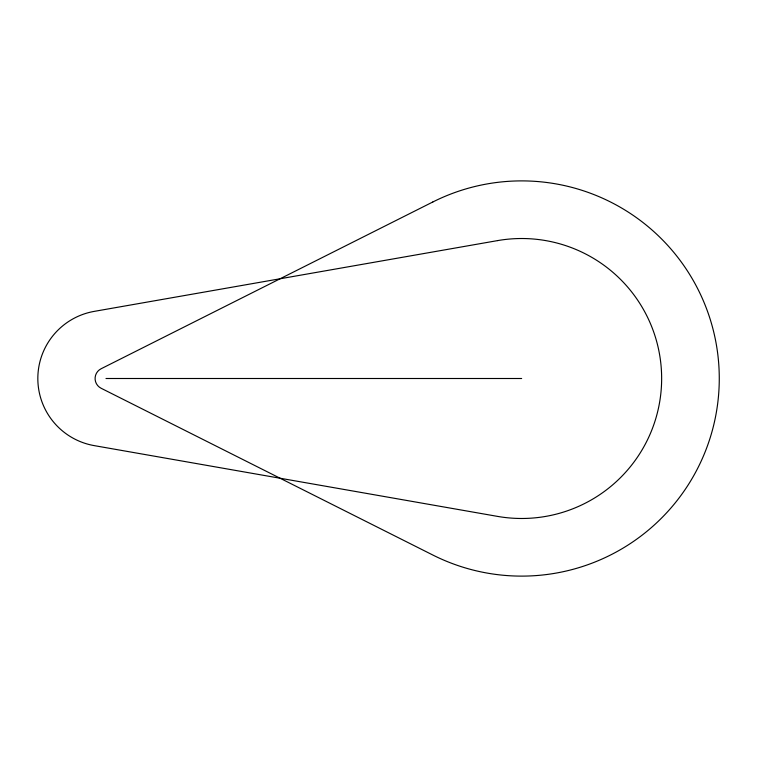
<?xml version="1.0" encoding="UTF-8"?>
<svg xmlns="http://www.w3.org/2000/svg" width="757" height="757" viewBox="0 0 757 757"><rect width="100%" height="100%" fill="white"/><g stroke="black" fill="none" stroke-linecap="round" stroke-linejoin="round"><path stroke-width="1.14" d="M105.989 378.5L521.658 378.5M432.853 201.968L101.097 368.763A10.901 10.901 0 0 0 101.116 388.256L432.9 555.061A197.615 197.615 0 0 0 719.273 378.481A197.615 197.615 0 0 0 432.853 201.968M497.472 240.622L94.218 311.382A68.139 68.139 0 0 0 94.218 445.618L497.472 516.378A139.988 139.988 0 0 0 661.646 378.5A139.988 139.988 0 0 0 497.472 240.622"/></g></svg>
